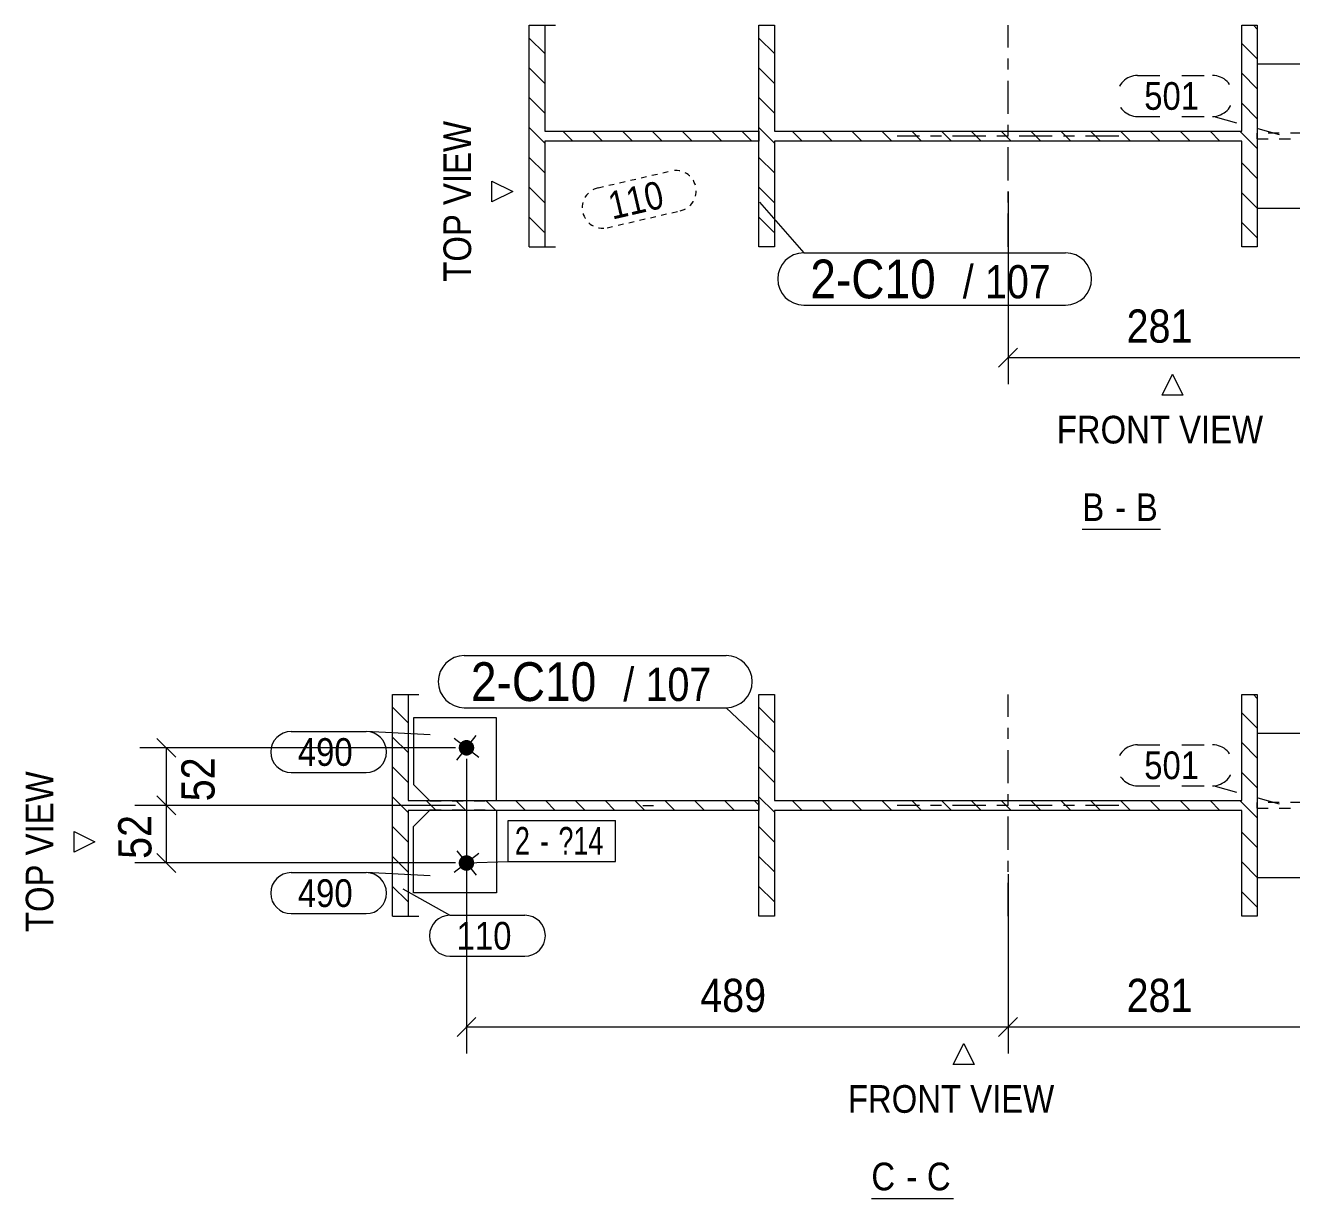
# Model space of a CAD drawing. Header units: millimetres. Extents: x 2 to 579, y 1 to 825.
# Drawn here: x 380.9 to 495.2, y 533.8 to 639.7 of the extents above; entities that cross this region are included whole.
import ezdxf

# ---------------------------------------------------------------- set-up
doc = ezdxf.new("R2010")
doc.units = ezdxf.units.MM
for name, pattern in [('XKITLINE00', [0]), ('XKITLINE01', [4, 1, -1, 1, -1]), ('XKITLINE02', [4, 2, -2]), ('XKITLINE03', [6, 3, -1, 1, -1]), ('XKITLINE04', [3, 0.5, -0.5, 0.5, -0.5, 0.5, -0.5])]:
    doc.linetypes.add(name, pattern=pattern)
for name, color, linetype, lineweight in [('Bolt', 3, 'Continuous', 0), ('BoltMark', 7, 'Continuous', 0), ('Dimensions', 7, 'Continuous', 0), ('OtherObjectType', 7, 'Continuous', 0), ('Part', 2, 'Continuous', 0), ('PartMark', 7, 'Continuous', 0)]:
    doc.layers.add(name, color=color, linetype=linetype, lineweight=lineweight)
doc.styles.add('ARIAL', font='ARIAL.TTF')
doc.styles.add('ARIAL_NARROW', font='ARIALN.TTF')

# ---------------------------------------------------------------- blocks, each defined once
blk = doc.blocks.new('*A1')
at = {"layer": 'Part', "color": 7, "linetype": 'XKITLINE00', "lineweight": 0}
for p, q in [((492.1, 639.33), (491.76, 639.68)), ((448.5, 637.13), (447.1, 638.53)), ((492.1, 636.64), (490.7, 638.04)), ((448.5, 634.44), (447.1, 635.84)), ((492.1, 633.95), (490.7, 635.35)), ((448.5, 631.75), (447.1, 633.15)), ((492.1, 631.25), (490.7, 632.65)), ((448.5, 629.05), (447.1, 630.45)), ((451.02, 629.23), (450.12, 630.13)), ((453.71, 629.23), (452.81, 630.13)), ((456.41, 629.23), (455.51, 630.13)), ((459.1, 629.23), (458.2, 630.13)), ((461.8, 629.23), (460.9, 630.13)), ((464.49, 629.23), (463.59, 630.13)), ((467.18, 629.23), (466.28, 630.13)), ((469.88, 629.23), (468.98, 630.13)), ((472.57, 629.23), (471.67, 630.13)), ((475.27, 629.23), (474.37, 630.13)), ((477.96, 629.23), (477.06, 630.13)), ((480.66, 629.23), (479.76, 630.13)), ((483.35, 629.23), (482.45, 630.13)), ((486.04, 629.23), (485.14, 630.13)), ((488.74, 629.23), (487.84, 630.13)), ((492.1, 628.56), (490.53, 630.13)), ((448.5, 626.36), (447.1, 627.76)), ((492.1, 625.86), (490.7, 627.26)), ((448.5, 623.66), (447.1, 625.06)), ((492.1, 623.17), (490.7, 624.57)), ((448.45, 621.02), (447.1, 622.37)), ((448.5, 620.97), (448.45, 621.02)), ((492.1, 620.48), (490.7, 621.88)), ((447.1, 619.68), (447.1, 619.68)), ((447.1, 619.68), (447.1, 619.68))]:
    blk.add_line(p, q, dxfattribs=at)
blk = doc.blocks.new('*A2')
at = {"layer": 'Part', "color": 7, "linetype": 'XKITLINE00', "lineweight": 0}
for p, q in [((427.78, 637.13), (426.37, 638.53)), ((427.78, 634.43), (426.37, 635.84)), ((427.78, 631.74), (426.37, 633.15)), ((427.78, 629.05), (426.37, 630.45)), ((430.29, 629.23), (429.39, 630.13)), ((432.99, 629.23), (432.09, 630.13)), ((435.68, 629.23), (434.78, 630.13)), ((438.38, 629.23), (437.48, 630.13)), ((441.07, 629.23), (440.17, 630.13)), ((443.76, 629.23), (442.86, 630.13)), ((446.46, 629.23), (445.56, 630.13)), ((427.78, 626.35), (426.37, 627.76)), ((427.78, 623.66), (426.37, 625.06)), ((427.72, 621.02), (426.37, 622.37)), ((427.78, 620.96), (427.72, 621.02)), ((426.37, 619.68), (426.37, 619.68)), ((426.37, 619.68), (426.37, 619.68))]:
    blk.add_line(p, q, dxfattribs=at)
blk = doc.blocks.new('*A5')
at = {"layer": 'Part', "color": 7, "linetype": 'XKITLINE00', "lineweight": 0}
for p, q in [((492.1, 578.92), (491.76, 579.26)), ((448.5, 576.72), (447.1, 578.12)), ((492.1, 576.22), (490.7, 577.62)), ((448.5, 574.02), (447.1, 575.42)), ((492.1, 573.53), (490.7, 574.93)), ((448.5, 571.33), (447.1, 572.73)), ((492.1, 570.83), (490.7, 572.23)), ((448.5, 568.64), (447.1, 570.04)), ((451.02, 568.81), (450.12, 569.71)), ((453.71, 568.81), (452.81, 569.71)), ((456.41, 568.81), (455.51, 569.71)), ((459.1, 568.81), (458.2, 569.71)), ((461.8, 568.81), (460.9, 569.71)), ((464.49, 568.81), (463.59, 569.71)), ((467.18, 568.81), (466.28, 569.71)), ((469.88, 568.81), (468.98, 569.71)), ((472.57, 568.81), (471.67, 569.71)), ((475.27, 568.81), (474.37, 569.71)), ((477.96, 568.81), (477.06, 569.71)), ((480.66, 568.81), (479.76, 569.71)), ((483.35, 568.81), (482.45, 569.71)), ((486.04, 568.81), (485.14, 569.71)), ((488.74, 568.81), (487.84, 569.71)), ((492.1, 568.14), (490.53, 569.71)), ((448.5, 565.94), (447.1, 567.34)), ((492.1, 565.45), (490.7, 566.85)), ((448.5, 563.25), (447.1, 564.65)), ((492.1, 562.75), (490.7, 564.15)), ((448.45, 560.61), (447.1, 561.95)), ((448.5, 560.55), (448.45, 560.61)), ((492.1, 560.06), (490.7, 561.46)), ((447.1, 559.26), (447.1, 559.26)), ((447.1, 559.26), (447.1, 559.26))]:
    blk.add_line(p, q, dxfattribs=at)
blk = doc.blocks.new('*A6')
at = {"layer": 'Part', "color": 7, "linetype": 'XKITLINE00', "lineweight": 0}
for p, q in [((415.43, 576.71), (414.03, 578.12)), ((415.43, 574.02), (414.03, 575.42)), ((415.43, 571.32), (414.03, 572.73)), ((415.43, 568.63), (414.03, 570.04)), ((417.95, 568.81), (417.05, 569.71)), ((420.64, 568.81), (419.74, 569.71)), ((423.34, 568.81), (422.44, 569.71)), ((426.03, 568.81), (425.13, 569.71)), ((428.72, 568.81), (427.82, 569.71)), ((431.42, 568.81), (430.52, 569.71)), ((434.11, 568.81), (433.21, 569.71)), ((436.81, 568.81), (435.91, 569.71)), ((439.5, 568.81), (438.6, 569.71)), ((442.19, 568.81), (441.29, 569.71)), ((444.89, 568.81), (443.99, 569.71)), ((447.1, 569.29), (446.68, 569.71)), ((415.43, 565.94), (414.03, 567.34)), ((415.43, 563.24), (414.03, 564.65)), ((415.37, 560.61), (414.03, 561.95)), ((415.43, 560.55), (415.37, 560.61)), ((414.03, 559.26), (414.03, 559.26)), ((414.03, 559.26), (414.03, 559.26))]:
    blk.add_line(p, q, dxfattribs=at)
blk = doc.blocks.new('*A83')
at = {"layer": 'Part', "color": 2, "linetype": 'XKITLINE00', "lineweight": 0}
for p, q in [((447.1, 619.68), (447.1, 639.68)), ((447.1, 639.68), (448.5, 639.68)), ((448.5, 639.68), (448.5, 630.13)), ((490.7, 630.13), (490.7, 639.68)), ((490.7, 639.68), (492.1, 639.68)), ((492.1, 639.68), (492.1, 619.68)), ((448.5, 630.13), (490.7, 630.13)), ((490.7, 629.23), (448.5, 629.23)), ((448.5, 629.23), (448.5, 619.68)), ((490.7, 619.68), (490.7, 629.23)), ((448.5, 619.68), (447.1, 619.68)), ((492.1, 619.68), (490.7, 619.68))]:
    blk.add_line(p, q, dxfattribs=at)
at = {"layer": 'Part', "color": 7, "linetype": 'XKITLINE03', "lineweight": 0}
for p, q in [((469.6, 619.68), (469.6, 639.68)), ((479.6, 629.68), (459.6, 629.68))]:
    blk.add_line(p, q, dxfattribs=at)
blk = doc.blocks.new('*A84')
at = {"layer": 'Part', "color": 2, "linetype": 'XKITLINE00', "lineweight": 0}
for p, q in [((426.37, 619.68), (426.37, 639.68)), ((426.37, 639.68), (428.74, 639.68)), ((427.78, 639.68), (427.78, 630.13)), ((427.78, 630.13), (447.1, 630.13)), ((447.1, 630.13), (447.1, 629.23)), ((447.1, 629.23), (427.78, 629.23)), ((427.78, 629.23), (427.78, 619.68)), ((426.37, 619.68), (428.74, 619.68))]:
    blk.add_line(p, q, dxfattribs=at)
blk = doc.blocks.new('*A85')
at = {"layer": 'Part', "color": 2, "linetype": 'XKITLINE00', "lineweight": 0}
for p, q in [((510.1, 636.18), (492.1, 636.18)), ((510.1, 623.18), (510.1, 636.18)), ((492.1, 623.18), (510.1, 623.18))]:
    blk.add_line(p, q, dxfattribs=at)
at = {"layer": 'Part', "color": 7, "linetype": 'XKITLINE01', "lineweight": 0}
blk.add_line((492.1, 636.18), (492.1, 623.18), dxfattribs=at)
blk = doc.blocks.new('*A86')
at = {"layer": 'Part', "color": 7, "linetype": 'XKITLINE01', "lineweight": 0}
for p, q in [((502.1, 629.93), (492.1, 629.93)), ((492.1, 629.43), (492.1, 629.93)), ((492.1, 629.43), (502.1, 629.43)), ((502.1, 629.43), (502.1, 629.93))]:
    blk.add_line(p, q, dxfattribs=at)
blk = doc.blocks.new('*A103')
at = {"layer": 'Bolt'}
blk.add_hatch(color=3, dxfattribs=at).paths.add_polyline_path([(421.27, 564.46), (421.29, 564.43), (421.31, 564.4), (421.32, 564.37), (421.34, 564.34), (421.35, 564.31), (421.36, 564.28), (421.37, 564.24), (421.38, 564.21), (421.39, 564.18), (421.39, 564.14), (421.4, 564.11), (421.4, 564.08), (421.4, 564.04), (421.4, 564.01), (421.39, 563.97), (421.39, 563.94), (421.38, 563.9), (421.37, 563.87), (421.36, 563.84), (421.35, 563.81), (421.34, 563.77), (421.32, 563.74), (421.31, 563.71), (421.29, 563.68), (421.27, 563.66), (421.25, 563.63), (421.23, 563.6), (421.2, 563.58), (421.18, 563.55), (421.15, 563.53), (421.13, 563.51), (421.1, 563.49), (421.07, 563.47), (421.04, 563.45), (421.01, 563.43), (420.98, 563.42), (420.95, 563.41), (420.92, 563.39), (420.88, 563.38), (420.85, 563.38), (420.82, 563.37), (420.78, 563.36), (420.75, 563.36), (420.71, 563.36), (420.68, 563.36), (420.65, 563.36), (420.61, 563.36), (420.58, 563.37), (420.54, 563.38), (420.51, 563.38), (420.48, 563.39), (420.44, 563.41), (420.41, 563.42), (420.38, 563.43), (420.35, 563.45), (420.32, 563.47), (420.29, 563.49), (420.27, 563.51), (420.24, 563.53), (420.21, 563.55), (420.19, 563.58), (420.17, 563.6), (420.15, 563.63), (420.12, 563.66), (420.11, 563.69), (420.09, 563.72), (420.07, 563.75), (420.06, 563.78), (420.04, 563.81), (420.03, 563.84), (420.02, 563.87), (420.01, 563.91), (420.01, 563.94), (420, 563.97), (420, 564.01), (420, 564.04), (420, 564.08), (420, 564.11), (420, 564.15), (420.01, 564.18), (420.02, 564.21), (420.02, 564.25), (420.03, 564.28), (420.05, 564.31), (420.06, 564.34), (420.07, 564.38), (420.09, 564.41), (420.11, 564.43), (420.13, 564.46), (420.15, 564.49), (420.17, 564.52), (420.19, 564.54), (420.22, 564.57), (420.24, 564.59), (420.27, 564.61), (420.3, 564.63), (420.32, 564.65), (420.35, 564.67), (420.38, 564.69), (420.42, 564.7), (420.45, 564.71), (420.48, 564.72), (420.51, 564.73), (420.55, 564.74), (420.58, 564.75), (420.61, 564.75), (420.65, 564.76), (420.68, 564.76), (420.72, 564.76), (420.75, 564.76), (420.78, 564.75), (420.82, 564.75), (420.85, 564.74), (420.89, 564.73), (420.92, 564.72), (420.95, 564.71), (420.98, 564.7), (421.01, 564.68), (421.04, 564.67), (421.07, 564.65), (421.1, 564.63), (421.13, 564.61), (421.16, 564.59), (421.18, 564.57), (421.21, 564.54), (421.23, 564.52), (421.25, 564.49)], flags=17)
at = {"layer": 'Bolt', "color": 3, "linetype": 'XKITLINE00', "lineweight": 0}
for p, q in [((421.8, 564.92), (419.59, 563.2)), ((419.84, 565.16), (421.56, 562.95))]:
    blk.add_line(p, q, dxfattribs=at)
blk = doc.blocks.new('*A105')
at = {"layer": 'Bolt'}
blk.add_hatch(color=3, dxfattribs=at).paths.add_polyline_path([(420.17, 574.92), (420.19, 574.94), (420.21, 574.97), (420.24, 574.99), (420.27, 575.01), (420.29, 575.03), (420.32, 575.05), (420.35, 575.07), (420.38, 575.08), (420.41, 575.1), (420.44, 575.11), (420.48, 575.12), (420.51, 575.13), (420.54, 575.14), (420.58, 575.15), (420.61, 575.15), (420.65, 575.16), (420.68, 575.16), (420.71, 575.16), (420.75, 575.16), (420.78, 575.15), (420.82, 575.15), (420.85, 575.14), (420.88, 575.13), (420.92, 575.12), (420.95, 575.11), (420.98, 575.1), (421.01, 575.09), (421.04, 575.07), (421.07, 575.05), (421.1, 575.03), (421.13, 575.01), (421.15, 574.99), (421.18, 574.97), (421.2, 574.94), (421.23, 574.92), (421.25, 574.89), (421.27, 574.86), (421.29, 574.83), (421.31, 574.81), (421.32, 574.78), (421.34, 574.74), (421.35, 574.71), (421.36, 574.68), (421.37, 574.65), (421.38, 574.61), (421.39, 574.58), (421.39, 574.55), (421.4, 574.51), (421.4, 574.48), (421.4, 574.44), (421.4, 574.41), (421.39, 574.37), (421.39, 574.34), (421.38, 574.31), (421.37, 574.27), (421.36, 574.24), (421.35, 574.21), (421.34, 574.18), (421.32, 574.15), (421.31, 574.12), (421.29, 574.09), (421.27, 574.06), (421.25, 574.03), (421.23, 574), (421.21, 573.98), (421.18, 573.95), (421.16, 573.93), (421.13, 573.91), (421.1, 573.89), (421.07, 573.87), (421.04, 573.85), (421.01, 573.83), (420.98, 573.82), (420.95, 573.81), (420.92, 573.79), (420.89, 573.78), (420.85, 573.78), (420.82, 573.77), (420.78, 573.76), (420.75, 573.76), (420.72, 573.76), (420.68, 573.76), (420.65, 573.76), (420.61, 573.76), (420.58, 573.77), (420.55, 573.78), (420.51, 573.78), (420.48, 573.79), (420.45, 573.81), (420.42, 573.82), (420.38, 573.83), (420.35, 573.85), (420.32, 573.87), (420.3, 573.89), (420.27, 573.91), (420.24, 573.93), (420.22, 573.95), (420.19, 573.98), (420.17, 574), (420.15, 574.03), (420.13, 574.06), (420.11, 574.08), (420.09, 574.11), (420.07, 574.14), (420.06, 574.17), (420.05, 574.21), (420.03, 574.24), (420.02, 574.27), (420.02, 574.3), (420.01, 574.34), (420, 574.37), (420, 574.41), (420, 574.44), (420, 574.48), (420, 574.51), (420, 574.54), (420.01, 574.58), (420.01, 574.61), (420.02, 574.64), (420.03, 574.68), (420.04, 574.71), (420.06, 574.74), (420.07, 574.77), (420.09, 574.8), (420.11, 574.83), (420.12, 574.86), (420.15, 574.89)], flags=17)
at = {"layer": 'Bolt', "color": 3, "linetype": 'XKITLINE00', "lineweight": 0}
for p, q in [((419.59, 575.32), (421.8, 573.6)), ((419.84, 573.35), (421.56, 575.56))]:
    blk.add_line(p, q, dxfattribs=at)
blk = doc.blocks.new('*A106')
at = {"layer": 'Part', "color": 2, "linetype": 'XKITLINE00', "lineweight": 0}
for p, q in [((447.1, 559.26), (447.1, 579.26)), ((447.1, 579.26), (448.5, 579.26)), ((448.5, 579.26), (448.5, 569.71)), ((490.7, 569.71), (490.7, 579.26)), ((490.7, 579.26), (492.1, 579.26)), ((492.1, 579.26), (492.1, 559.26)), ((448.5, 569.71), (490.7, 569.71)), ((490.7, 568.81), (448.5, 568.81)), ((448.5, 568.81), (448.5, 559.26)), ((490.7, 559.26), (490.7, 568.81)), ((448.5, 559.26), (447.1, 559.26)), ((492.1, 559.26), (490.7, 559.26))]:
    blk.add_line(p, q, dxfattribs=at)
at = {"layer": 'Part', "color": 7, "linetype": 'XKITLINE03', "lineweight": 0}
for p, q in [((469.6, 559.26), (469.6, 579.26)), ((479.6, 569.26), (459.6, 569.26))]:
    blk.add_line(p, q, dxfattribs=at)
blk = doc.blocks.new('*A107')
at = {"layer": 'Part', "color": 2, "linetype": 'XKITLINE00', "lineweight": 0}
for p, q in [((414.03, 559.26), (414.03, 579.26)), ((414.03, 579.26), (416.4, 579.26)), ((415.43, 579.26), (415.43, 569.71)), ((415.43, 569.71), (447.1, 569.71)), ((447.1, 569.71), (447.1, 568.81)), ((447.1, 568.81), (415.43, 568.81)), ((415.43, 568.81), (415.43, 559.26)), ((414.03, 559.26), (416.4, 559.26))]:
    blk.add_line(p, q, dxfattribs=at)
at = {"layer": 'Part', "color": 7, "linetype": 'XKITLINE03', "lineweight": 0}
blk.add_line((436.63, 569.26), (437.59, 569.26), dxfattribs=at)
blk = doc.blocks.new('*A108')
at = {"layer": 'Part', "color": 2, "linetype": 'XKITLINE00', "lineweight": 0}
for p, q in [((415.9, 567.36), (417.35, 568.81)), ((423.4, 568.81), (423.4, 561.36)), ((415.9, 561.36), (415.9, 567.36)), ((423.4, 561.36), (415.9, 561.36))]:
    blk.add_line(p, q, dxfattribs=at)
at = {"layer": 'Part', "color": 7, "linetype": 'XKITLINE01', "lineweight": 0}
for p, q in [((417.4, 568.86), (417.35, 568.81)), ((417.35, 568.81), (417.4, 568.86)), ((417.4, 568.86), (423.4, 568.86)), ((423.4, 568.86), (423.4, 568.81)), ((423.4, 568.81), (423.4, 568.86))]:
    blk.add_line(p, q, dxfattribs=at)
blk = doc.blocks.new('*A109')
at = {"layer": 'Part', "color": 2, "linetype": 'XKITLINE00', "lineweight": 0}
for p, q in [((510.1, 575.76), (492.1, 575.76)), ((510.1, 562.76), (510.1, 575.76)), ((492.1, 562.76), (510.1, 562.76))]:
    blk.add_line(p, q, dxfattribs=at)
at = {"layer": 'Part', "color": 7, "linetype": 'XKITLINE01', "lineweight": 0}
blk.add_line((492.1, 575.76), (492.1, 562.76), dxfattribs=at)
blk = doc.blocks.new('*A110')
at = {"layer": 'Part', "color": 2, "linetype": 'XKITLINE00', "lineweight": 0}
for p, q in [((415.9, 577.16), (415.9, 571.16)), ((423.4, 577.16), (415.9, 577.16)), ((423.4, 569.71), (423.4, 577.16)), ((415.9, 571.16), (417.35, 569.71))]:
    blk.add_line(p, q, dxfattribs=at)
at = {"layer": 'Part', "color": 7, "linetype": 'XKITLINE01', "lineweight": 0}
for p, q in [((417.35, 569.71), (417.4, 569.66)), ((417.35, 569.71), (417.4, 569.66)), ((417.4, 569.66), (423.4, 569.66)), ((423.4, 569.66), (423.4, 569.71)), ((423.4, 569.66), (423.4, 569.71))]:
    blk.add_line(p, q, dxfattribs=at)
blk = doc.blocks.new('*A111')
at = {"layer": 'Part', "color": 7, "linetype": 'XKITLINE01', "lineweight": 0}
for p, q in [((502.1, 569.51), (492.1, 569.51)), ((492.1, 569.01), (492.1, 569.51)), ((502.1, 569.01), (502.1, 569.51)), ((492.1, 569.01), (502.1, 569.01))]:
    blk.add_line(p, q, dxfattribs=at)
blk = doc.blocks.new('*A219')
at = {"layer": 'Dimensions', "color": 7, "linetype": 'XKITLINE00', "lineweight": 0}
for p, q in [((469.6, 624.68), (469.6, 607.28)), ((497.7, 624.68), (497.7, 607.28)), ((470.45, 610.52), (468.75, 608.83)), ((469.6, 609.68), (497.7, 609.68)), ((498.55, 610.52), (496.85, 608.83))]:
    blk.add_line(p, q, dxfattribs=at)
at = {"layer": 'Dimensions', "color": 3}
for p in [(469.6, 609.68), (497.7, 609.68)]:
    blk.add_point(p, dxfattribs=at)
at = {"layer": 'Dimensions', "color": 3, "style": 'ARIAL', "width": 0.85}
blk.add_text('281', height=3, dxfattribs=at).set_placement((480.31, 611.03))
blk = doc.blocks.new('*A225')
at = {"layer": 'PartMark', "color": 7, "linetype": 'XKITLINE02', "lineweight": 0}
for p, q in [((481.3, 635.15), (488.07, 635.15)), ((481.3, 631.45), (488.07, 631.45)), ((494.13, 629.8), (488.07, 631.45))]:
    blk.add_line(p, q, dxfattribs=at)
for centre, start, end in [((481.3, 633.3), 90, 270), ((488.07, 633.3), 270, 90)]:
    blk.add_arc(centre, 1.85, start, end, dxfattribs=at)
at = {"layer": 'PartMark', "color": 3, "style": 'ARIAL', "width": 0.85}
blk.add_text('501', height=2.5, dxfattribs=at).set_placement((481.9, 632.05))
blk = doc.blocks.new('*A227')
at = {"layer": 'PartMark', "color": 7, "linetype": 'XKITLINE04', "lineweight": 0}
for p, q in [((432.58, 625.01), (439.17, 626.54)), ((433.41, 621.41), (440, 622.93))]:
    blk.add_line(p, q, dxfattribs=at)
for centre, start, end in [((439.59, 624.73), 283.0254, 103.0254), ((433, 623.21), 103.0254, 283.0254)]:
    blk.add_arc(centre, 1.85, start, end, dxfattribs=at)
at = {"layer": 'PartMark', "color": 3, "style": 'ARIAL', "width": 0.85}
blk.add_text('110', height=2.5, rotation=13.0233, dxfattribs=at).set_placement((433.86, 622.13))
blk = doc.blocks.new('*A228')
at = {"layer": 'PartMark', "color": 7, "linetype": 'XKITLINE00', "lineweight": 0}
for p, q in [((447.15, 623.71), (451.15, 619.13)), ((451.15, 619.13), (474.8, 619.13)), ((451.15, 614.43), (474.8, 614.43))]:
    blk.add_line(p, q, dxfattribs=at)
for centre, start, end in [((451.15, 616.78), 90, 270), ((474.8, 616.78), 270, 90)]:
    blk.add_arc(centre, 2.35, start, end, dxfattribs=at)
at = {"layer": 'PartMark', "color": 1, "style": 'ARIAL', "width": 0.85}
blk.add_text('2-C10', height=3.5, dxfattribs=at).set_placement((451.75, 615.03))
at = {"layer": 'PartMark', "color": 3, "style": 'ARIAL', "width": 0.85}
for s, p in [('/', (465.51, 615.03)), ('107', (467.52, 615.03))]:
    blk.add_text(s, height=3, dxfattribs=at).set_placement(p)
blk = doc.blocks.new('*A229')
at = {"layer": 'OtherObjectType', "color": 7, "linetype": 'XKITLINE00', "lineweight": 0}
for p, q in [((423, 623.74), (423, 625.61)), ((423, 625.61), (424.87, 624.68)), ((424.87, 624.68), (423, 623.74)), ((424.87, 624.68), (424.87, 624.68)), ((483.52, 606.3), (484.46, 608.18)), ((484.46, 608.18), (485.4, 606.3)), ((484.46, 608.18), (484.46, 608.18)), ((485.4, 606.3), (483.52, 606.3)), ((476.31, 594.18), (483.37, 594.18))]:
    blk.add_line(p, q, dxfattribs=at)
at = {"layer": 'OtherObjectType', "color": 7, "style": 'ARIAL', "width": 0.85}
blk.add_text('TOP VIEW', height=2.5, rotation=90, dxfattribs=at).set_placement((421.12, 616.53))
for s, p in [('FRONT VIEW', (474, 601.93)), ('B', (476.31, 594.93)), ('B', (481.14, 594.93)), ('-', (479.28, 594.93))]:
    blk.add_text(s, height=2.5, dxfattribs=at).set_placement(p)
blk = doc.blocks.new('*A264')
at = {"layer": 'Dimensions', "color": 7, "linetype": 'XKITLINE00', "lineweight": 0}
for p, q in [((420.7, 573.46), (420.7, 546.86)), ((469.6, 563.06), (469.6, 546.86)), ((421.55, 550.11), (419.85, 548.41)), ((470.45, 550.11), (468.75, 548.41)), ((420.7, 549.26), (469.6, 549.26))]:
    blk.add_line(p, q, dxfattribs=at)
at = {"layer": 'Dimensions', "color": 3}
for p in [(420.7, 549.26), (469.6, 549.26)]:
    blk.add_point(p, dxfattribs=at)
at = {"layer": 'Dimensions', "color": 3, "style": 'ARIAL', "width": 0.85}
blk.add_text('489', height=3, dxfattribs=at).set_placement((441.81, 550.61))
blk = doc.blocks.new('*A265')
at = {"layer": 'Dimensions', "color": 7, "linetype": 'XKITLINE00', "lineweight": 0}
for p, q in [((497.7, 564.26), (497.7, 546.86)), ((469.6, 563.06), (469.6, 546.86)), ((470.45, 550.11), (468.75, 548.41)), ((498.55, 550.11), (496.85, 548.41)), ((469.6, 549.26), (497.7, 549.26))]:
    blk.add_line(p, q, dxfattribs=at)
at = {"layer": 'Dimensions', "color": 3}
for p in [(469.6, 549.26), (497.7, 549.26)]:
    blk.add_point(p, dxfattribs=at)
at = {"layer": 'Dimensions', "color": 3, "style": 'ARIAL', "width": 0.85}
blk.add_text('281', height=3, dxfattribs=at).set_placement((480.31, 550.61))
blk = doc.blocks.new('*A267')
at = {"layer": 'Dimensions', "color": 7, "linetype": 'XKITLINE00', "lineweight": 0}
for p, q in [((392.75, 570.11), (394.45, 568.41)), ((419.7, 569.26), (390.75, 569.26)), ((393.6, 564.06), (393.6, 569.26)), ((392.75, 564.91), (394.45, 563.21)), ((419.7, 564.06), (390.75, 564.06))]:
    blk.add_line(p, q, dxfattribs=at)
at = {"layer": 'Dimensions', "color": 3}
for p in [(393.6, 569.26), (393.6, 564.06)]:
    blk.add_point(p, dxfattribs=at)
at = {"layer": 'Dimensions', "color": 3, "style": 'ARIAL', "width": 0.85}
blk.add_text('52', height=3, rotation=90.0002, dxfattribs=at).set_placement((392.25, 564.43))
blk = doc.blocks.new('*A268')
at = {"layer": 'Dimensions', "color": 7, "linetype": 'XKITLINE00', "lineweight": 0}
for p, q in [((392.75, 575.31), (394.45, 573.61)), ((419.7, 574.46), (391.2, 574.46)), ((393.6, 569.26), (393.6, 574.46)), ((392.75, 570.11), (394.45, 568.41)), ((419.7, 569.26), (391.2, 569.26))]:
    blk.add_line(p, q, dxfattribs=at)
at = {"layer": 'Dimensions', "color": 3}
for p in [(393.6, 574.46), (393.6, 569.26)]:
    blk.add_point(p, dxfattribs=at)
at = {"layer": 'Dimensions', "color": 3, "style": 'ARIAL', "width": 0.85}
blk.add_text('52', height=3, rotation=90.0002, dxfattribs=at).set_placement((397.95, 569.63))
blk = doc.blocks.new('*A273')
at = {"layer": 'BoltMark', "color": 7, "linetype": 'XKITLINE00', "lineweight": 0}
for p, q in [((424.47, 567.91), (434.15, 567.91)), ((424.47, 564.21), (424.47, 567.91)), ((434.15, 564.21), (434.15, 567.91)), ((420.7, 564.06), (424.47, 564.21)), ((424.47, 564.21), (434.15, 564.21))]:
    blk.add_line(p, q, dxfattribs=at)
at = {"layer": 'BoltMark', "color": 3, "style": 'ARIAL_NARROW', "width": 0.85}
for s, p in [('2', (425.07, 564.81)), ('?14', (429, 564.81)), ('-', (427.34, 564.81))]:
    blk.add_text(s, height=2.5, dxfattribs=at).set_placement(p)
blk = doc.blocks.new('*A274')
at = {"layer": 'PartMark', "color": 7, "linetype": 'XKITLINE02', "lineweight": 0}
for p, q in [((481.3, 574.73), (488.07, 574.73)), ((481.3, 571.03), (488.07, 571.03)), ((494.13, 569.38), (488.07, 571.03))]:
    blk.add_line(p, q, dxfattribs=at)
for centre, start, end in [((481.3, 572.88), 90, 270), ((488.07, 572.88), 270, 90)]:
    blk.add_arc(centre, 1.85, start, end, dxfattribs=at)
at = {"layer": 'PartMark', "color": 3, "style": 'ARIAL', "width": 0.85}
blk.add_text('501', height=2.5, dxfattribs=at).set_placement((481.9, 571.63))
blk = doc.blocks.new('*A275')
at = {"layer": 'PartMark', "color": 7, "linetype": 'XKITLINE00', "lineweight": 0}
for p, q in [((404.87, 575.93), (411.63, 575.93)), ((417.43, 575.63), (411.63, 575.93)), ((404.87, 572.23), (411.63, 572.23))]:
    blk.add_line(p, q, dxfattribs=at)
for centre, start, end in [((404.87, 574.08), 90, 270), ((411.63, 574.08), 270, 90)]:
    blk.add_arc(centre, 1.85, start, end, dxfattribs=at)
at = {"layer": 'PartMark', "color": 3, "style": 'ARIAL', "width": 0.85}
blk.add_text('490', height=2.5, dxfattribs=at).set_placement((405.47, 572.83))
blk = doc.blocks.new('*A277')
at = {"layer": 'PartMark', "color": 7, "linetype": 'XKITLINE00', "lineweight": 0}
for p, q in [((404.87, 563.19), (411.63, 563.19)), ((417.43, 562.89), (411.63, 563.19)), ((404.87, 559.49), (411.63, 559.49))]:
    blk.add_line(p, q, dxfattribs=at)
for centre, start, end in [((404.87, 561.34), 90, 270), ((411.63, 561.34), 270, 90)]:
    blk.add_arc(centre, 1.85, start, end, dxfattribs=at)
at = {"layer": 'PartMark', "color": 3, "style": 'ARIAL', "width": 0.85}
blk.add_text('490', height=2.5, dxfattribs=at).set_placement((405.47, 560.09))
blk = doc.blocks.new('*A278')
at = {"layer": 'PartMark', "color": 7, "linetype": 'XKITLINE00', "lineweight": 0}
for p, q in [((414.96, 561.74), (419.21, 559.34)), ((419.21, 559.34), (425.97, 559.34)), ((419.21, 555.64), (425.97, 555.64))]:
    blk.add_line(p, q, dxfattribs=at)
for centre, start, end in [((419.21, 557.49), 90, 270), ((425.97, 557.49), 270, 90)]:
    blk.add_arc(centre, 1.85, start, end, dxfattribs=at)
at = {"layer": 'PartMark', "color": 3, "style": 'ARIAL', "width": 0.85}
blk.add_text('110', height=2.5, dxfattribs=at).set_placement((419.81, 556.24))
blk = doc.blocks.new('*A279')
at = {"layer": 'PartMark', "color": 7, "linetype": 'XKITLINE00', "lineweight": 0}
for p, q in [((420.5, 582.78), (444.15, 582.78)), ((420.5, 578.08), (444.15, 578.08)), ((447.15, 575.23), (444.15, 578.08))]:
    blk.add_line(p, q, dxfattribs=at)
for centre, start, end in [((420.5, 580.43), 90, 270), ((444.15, 580.43), 270, 90)]:
    blk.add_arc(centre, 2.35, start, end, dxfattribs=at)
at = {"layer": 'PartMark', "color": 1, "style": 'ARIAL', "width": 0.85}
blk.add_text('2-C10', height=3.5, dxfattribs=at).set_placement((421.1, 578.68))
at = {"layer": 'PartMark', "color": 3, "style": 'ARIAL', "width": 0.85}
for s, p in [('/', (434.86, 578.68)), ('107', (436.87, 578.68))]:
    blk.add_text(s, height=3, dxfattribs=at).set_placement(p)
blk = doc.blocks.new('*A280')
at = {"layer": 'OtherObjectType', "color": 7, "linetype": 'XKITLINE00', "lineweight": 0}
for p, q in [((385.27, 565.03), (385.27, 566.91)), ((385.27, 566.91), (387.15, 565.97)), ((387.15, 565.97), (385.27, 565.03)), ((387.15, 565.97), (387.15, 565.97)), ((464.66, 545.88), (465.6, 547.76)), ((465.6, 547.76), (466.54, 545.88)), ((465.6, 547.76), (465.6, 547.76)), ((466.54, 545.88), (464.66, 545.88)), ((457.26, 533.76), (464.69, 533.76))]:
    blk.add_line(p, q, dxfattribs=at)
at = {"layer": 'OtherObjectType', "color": 7, "style": 'ARIAL', "width": 0.85}
blk.add_text('TOP VIEW', height=2.5, rotation=90, dxfattribs=at).set_placement((383.4, 557.82))
for s, p in [('FRONT VIEW', (455.14, 541.51)), ('C', (457.26, 534.51)), ('C', (462.28, 534.51)), ('-', (460.42, 534.51))]:
    blk.add_text(s, height=2.5, dxfattribs=at).set_placement(p)

msp = doc.modelspace()

# ---------------------------------------------------------------- block references
at = {"lineweight": 0}
for name in ['*A84', '*A1', '*A83', '*A2', '*A85', '*A225', '*A86', '*A227', '*A219', '*A228', '*A279', '*A107', '*A5', '*A106', '*A6', '*A110', '*A268', '*A275', '*A105', '*A109', '*A274', '*A264', '*A267', '*A111', '*A108', '*A273', '*A103', '*A265', '*A277', '*A278']:
    msp.add_blockref(name, (0, 0), dxfattribs=at)
at = {"layer": 'OtherObjectType', "lineweight": 0}
for name in ['*A229', '*A280']:
    msp.add_blockref(name, (0, 0), dxfattribs=at)

doc.saveas('drawing.dxf')
